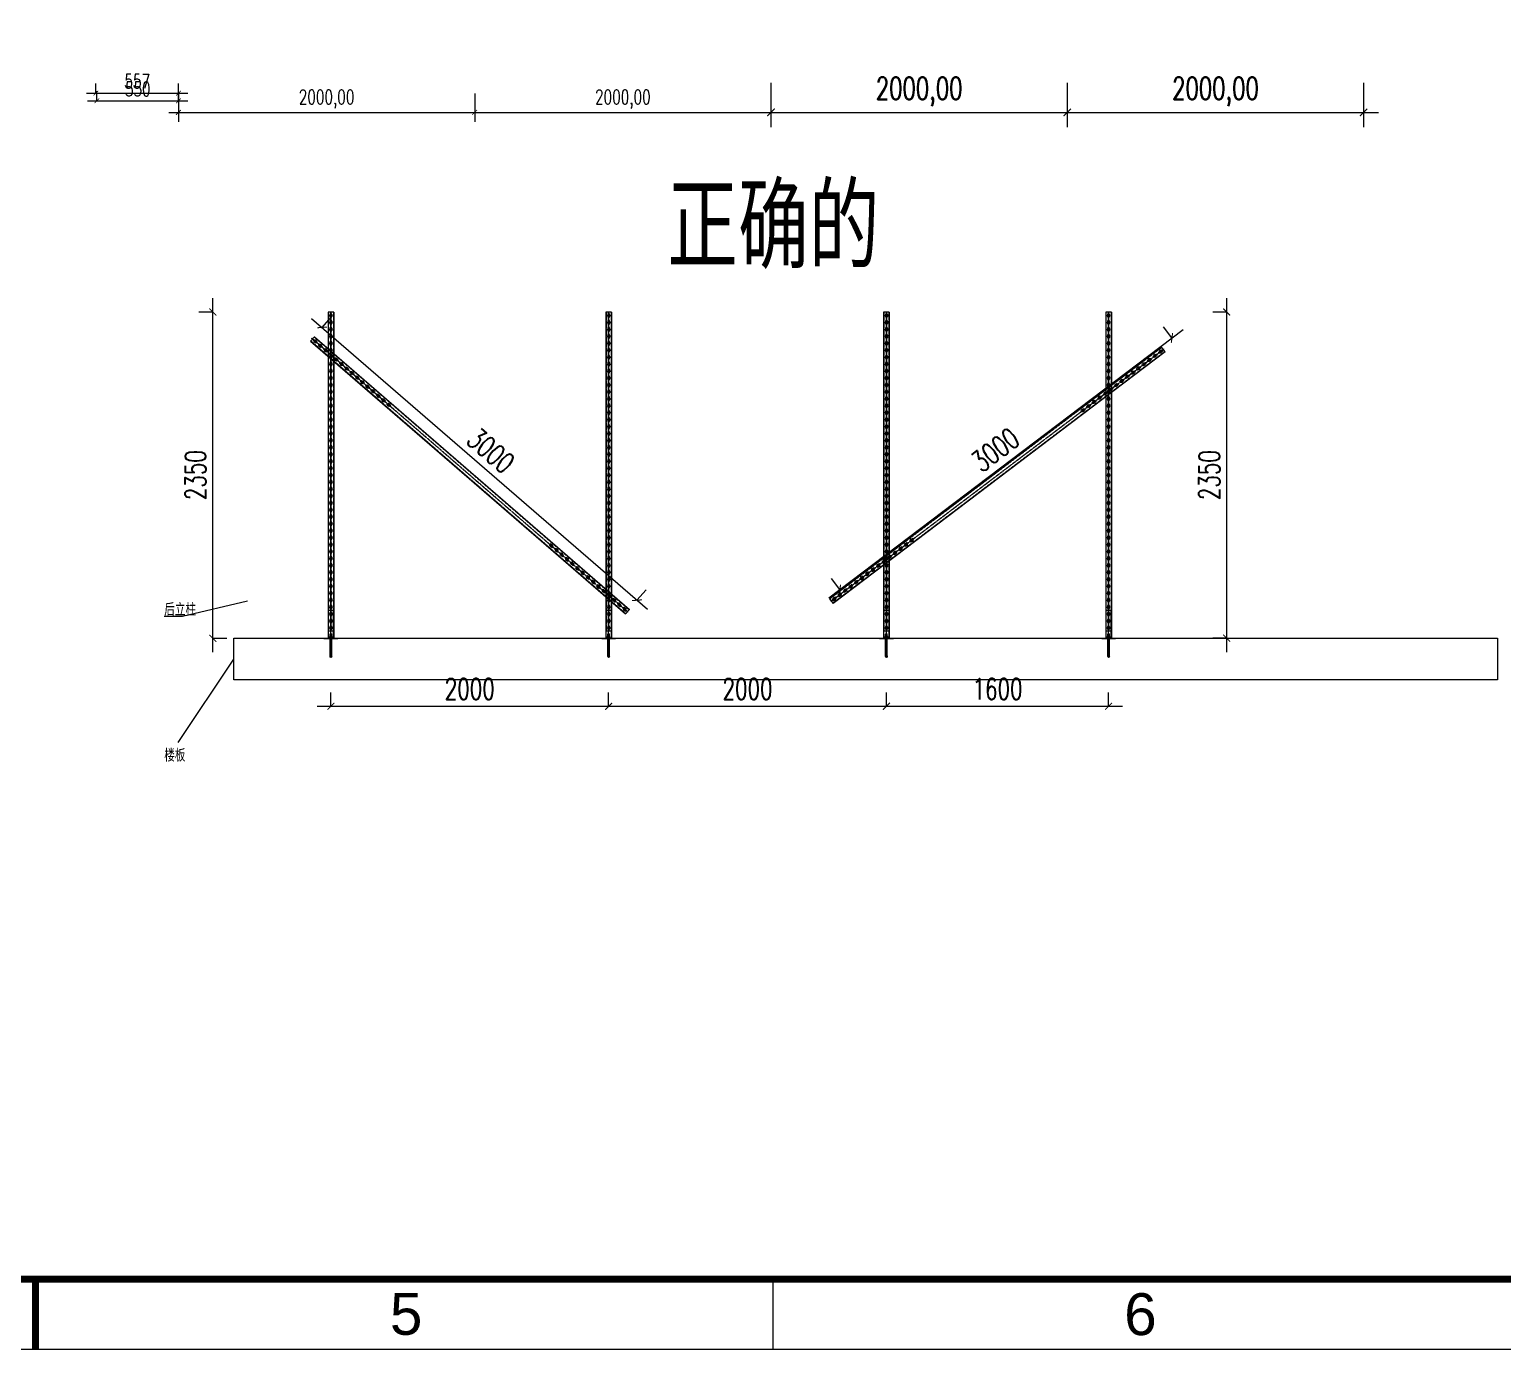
# Model space of a CAD drawing. Header units: millimetres. Extents: x -14454 to 167453, y -24 to 28032.
# Drawn here: x 62370 to 72314, y -24 to 8911 of the extents above; entities that cross this region are included whole.
import ezdxf
from ezdxf.enums import TextEntityAlignment as Align

# ---------------------------------------------------------------- set-up
doc = ezdxf.new("R2010")
doc.units = ezdxf.units.MM
for name, pattern in [('ACAD_ISO02W100', [15, 12, -3]), ('CENTER2', [1.125, 0.75, -0.125, 0.125, -0.125]), ('CENTER8', [6.35, 3.96875, -0.79375, 0.79375, -0.79375]), ('DASH', [0.35, 0.25, -0.1])]:
    doc.linetypes.add(name, pattern=pattern)
doc.layers.add('3中心线层', color=1, linetype='CENTER8', lineweight=0)
for name, color, linetype in [('CY_其它', 7, 'Continuous'), ('CY_备注', 7, 'Continuous'), ('CY_斜撑', 7, 'Continuous'), ('CY_标注', 7, 'Continuous'), ('CY_生产图', 7, 'Continuous'), ('CY_立柱', 16, 'Continuous'), ('中心线', 1, 'CENTER2'), ('粗线', 7, 'Continuous'), ('细线', 3, 'DASH'), ('虚线', 3, 'ACAD_ISO02W100')]:
    doc.layers.add(name, color=color, linetype=linetype)
doc.styles.add('CY_备注', font='', dxfattribs={"width": 0.7, "height": 250})
doc.styles.add('CY_标注', font='romans.shx', dxfattribs={"width": 0.7, "bigfont": 'gbcbig.shx'})
doc.styles.add('图标字体', font='arial.ttf')
doc.styles.add('宋体', font='')
doc.styles.get('CY_备注').set_extended_font_data('SimSun')
doc.styles.get('宋体').set_extended_font_data('SimSun')
doc.dimstyles.new('CY_标注', dxfattribs={"dimscale": 64.166667, "dimtxt": 1.5, "dimasz": 0.5, "dimexe": 1, "dimexo": 1, "dimgap": 0.5, "dimtad": 1, "dimzin": 1, "dimtxsty": 'CY_标注', "dimblk": 'ARCHTICK', "dimcen": -0.025, "dimdle": 1, "dimclrd": 8, "dimclre": 8, "dimclrt": 3, "dimadec": 0, "dimazin": 0, "dimtfac": 1, "dimtix": 1, "dimtmove": 2, "dimatfit": 3, "dimfxl": 0, "dimarcsym": 0})

# ---------------------------------------------------------------- blocks, each defined once
blk = doc.blocks.new('A3图框')
at = {"linetype": 'Continuous'}
blk.add_lwpolyline([(39607.3, 0), (39607.3, 28008), (0, 28008), (0, 0), (39607.3, 0), (39607.3, 28008)], dxfattribs=at)
at = {"const_width": 47.2}
blk.add_lwpolyline([(471.5, 27536.5), (39135.8, 27536.5), (39135.8, 471.5), (471.5, 471.5)], close=True, dxfattribs=at)
at = {"color": 7, "linetype": 'Continuous', "const_width": 47.2}
blk.add_lwpolyline([(19803.6, 471.5), (19803.6, 0)], dxfattribs=at)
at = {"color": 7, "linetype": 'Continuous'}
blk.add_lwpolyline([(24784, 0), (24784, 471.5)], dxfattribs=at)
at = {"color": 7, "linetype": 'Continuous', "style": '图标字体'}
for s, p in [('5', (22305.6, 235.8)), ('6', (27262.4, 235.8))]:
    blk.add_text(s, height=282.9, dxfattribs=at).set_placement(p, align=Align.MIDDLE)
at = {"lineweight": 0, "style": '宋体'}
for tag, p in [('设计单位', (32961.1, 18189.1)), ('设计单位', (33020.4, 13227.8)), ('施工单位', (33068.3, 8061.8)), ('项目编号', (34634.7, 5617.7)), ('图纸名称', (34456.8, 4567.9)), ('编', (35503.9, 3522.5)), ('绘图', (36202.9, 2770.1))]:
    blk.add_attdef(tag, p, '', height=250, dxfattribs=at)
blk = doc.blocks.new('zj61dfqw342')
at = {"layer": '粗线'}
for p, q in [((13, 205), (13, 5)), ((53, 205), (13, 205)), ((53, 205), (53, 5)), ((55, 5), (10, 5))]:
    blk.add_line(p, q, dxfattribs=at)
blk.add_lwpolyline([(-17, 5), (83, 5), (83, 0), (-17, 0)], close=True, dxfattribs=at)
at = {"layer": '虚线', "color": 2, "linetype": 'DASH', "ltscale": 10}
blk.add_line((50, 205), (50, 5), dxfattribs=at)
blk = doc.blocks.new('zj61A$C373D631F')
for p, q in [((0, 0, 0), (0, 2, 0)), ((0, 2, 0), (25, 2, 0)), ((0, 0, 0), (0, 2, 0)), ((0, 2, 0), (25, 2, 0)), ((4, 5, 0), (4, 12, 0)), ((4, 5, 0), (4, 12, 0)), ((6, 13, 0), (19, 13, 0)), ((8, 5, 0), (8, 12, 0)), ((8, 5, 0), (8, 12, 0)), ((17, 5, 0), (17, 12, 0)), ((17, 5, 0), (17, 12, 0)), ((21, 5, 0), (21, 12, 0)), ((21, 5, 0), (21, 12, 0)), ((25, 0, 0), (25, 2, 0)), ((25, 0, 0), (25, 2, 0)), ((0, 0, 0), (25, 0, 0))]:
    blk.add_line(p, q)
at = {"elevation": 0}
blk.add_lwpolyline([(2, 2), (23, 2), (23, 5), (2, 5)], close=True, dxfattribs=at)
blk.add_lwpolyline([(2, 2), (23, 2), (23, 5), (2, 5)], close=True, dxfattribs=at)
for centre, radius, start, end in [((6, 9, 0), 3.97, 55.5615, 124.4385), ((6, 9, 0), 3.97, 55.5624, 124.4393), ((6, 9, 0), 3.97, 235.5615, 304.4385), ((6, 9, 0), 3.97, 235.5624, 304.4393), ((12, -2, 0), 14.8, 72.383, 107.617), ((12, -2, 0), 14.8, 72.383, 107.617), ((12, 20, 0), 14.8, 252.383, 287.617), ((12, 20, 0), 14.8, 252.383, 287.617), ((19, 9, 0), 3.97, 55.5615, 124.4385), ((19, 9, 0), 3.97, 55.5615, 124.4385), ((19, 9, 0), 3.97, 235.5615, 304.4385), ((19, 9, 0), 3.97, 235.5615, 304.4385)]:
    blk.add_arc(centre, radius, start, end)
blk = doc.blocks.new('zj61A$C1FEB24E9')
for p, q in [((69, 65), (70, 67)), ((69, 65), (70, 67)), ((69, -30), (69, 65)), ((69, 65), (81, 65)), ((69, -96), (69, 65)), ((69, 65), (81, 65)), ((69, 7), (81, 7)), ((69, 7), (81, 7)), ((70, 67), (79, 67)), ((70, 67), (70, 7)), ((70, 67), (79, 67)), ((70, 67), (70, 7)), ((79, 67), (81, 65)), ((79, 67), (79, 7)), ((79, 67), (81, 65)), ((79, 67), (79, 7)), ((81, -30), (81, 65)), ((81, -96), (81, 65))]:
    blk.add_line(p, q)
at = {"layer": '3中心线层'}
for q in [(75, -30), (75, -102)]:
    blk.add_line((75, 67), q, dxfattribs=at)
at = {"layer": '粗线'}
blk.add_circle((75, -96), 6, dxfattribs=at)
blk = doc.blocks.new('zj61A$C39D66EDF')
for p, q in [((-8, 7), (8, 7)), ((-8, -7), (9, -7))]:
    blk.add_line(p, q)
for centre, start, end in [((-8, 0), 90, 270), ((8, 0), 270, 90)]:
    blk.add_arc(centre, 7, start, end)
at = {"layer": '中心线', "ltscale": 0.0002}
for p, q in [((-18, 0), (18, 0)), ((0, -13), (0, 13))]:
    blk.add_line(p, q, dxfattribs=at)
blk = doc.blocks.new('*U469')
for p, q in [((-20, 2350), (-20, 50)), ((20, 2350), (-20, 2350)), ((20, 2350), (20, 50)), ((20, 50), (-20, 50))]:
    blk.add_line(p, q)
at = {"layer": '中心线', "ltscale": 0.5}
blk.add_line((0, 2350), (0, 50), dxfattribs=at)
at = {"layer": '虚线'}
for p, q in [((-19, 2350), (-19, 50)), ((18, 2350), (18, 50))]:
    blk.add_line(p, q, dxfattribs=at)
at = {"rotation": 270}
for p in [(0, 2325), (0, 2275), (0, 2225), (0, 2175), (0, 2125), (0, 2075), (0, 2025), (0, 1975), (0, 1925), (0, 1875), (0, 1825), (0, 1775), (0, 1725), (0, 1675), (0, 1625), (0, 1575), (0, 1525), (0, 1475), (0, 1425), (0, 1375), (0, 1325), (0, 1275), (0, 1225), (0, 1175), (0, 1125), (0, 1075), (0, 1025), (0, 975), (0, 925), (0, 875), (0, 825), (0, 775), (0, 725), (0, 675), (0, 625), (0, 575), (0, 525), (0, 475), (0, 425), (0, 375), (0, 325), (0, 275), (0, 225), (0, 175), (0, 125), (0, 75)]:
    blk.add_blockref('zj61A$C39D66EDF', p, dxfattribs=at)
at = {"layer": '粗线'}
for name, p in [('zj61dfqw342', (-33, -5)), ('zj61A$C373D631F', (-12, 0, 0)), ('zj61A$C1FEB24E9', (-75, -36))]:
    blk.add_blockref(name, p, dxfattribs=at)
blk = doc.blocks.new('_ArchTick')
at = {"color": 0, "linetype": 'ByBlock', "const_width": 0.15}
blk.add_lwpolyline([(-0.5, -0.5), (0.5, 0.5)], dxfattribs=at)
blk = doc.blocks.new('*D470')
at = {"layer": 'CY_标注', "color": 8, "lineweight": -2, "transparency": 16777216}
for p, q in [((550, -490), (550, -390)), ((2550, -490), (2550, -390)), ((450, -490), (2650, -490))]:
    blk.add_line(p, q, dxfattribs=at)
at = {"layer": 'Defpoints', "color": 0, "transparency": 16777216}
for p in [(550, -500), (2550, -490), (2550, -500)]:
    blk.add_point(p, dxfattribs=at)
at = {"layer": 'CY_标注', "color": 8, "lineweight": -2, "transparency": 16777216, "xscale": 50, "yscale": 50, "zscale": 50, "rotation": 180}
blk.add_blockref('_ArchTick', (550, -490), dxfattribs=at)
at = {"layer": 'CY_标注', "color": 8, "lineweight": -2, "transparency": 16777216, "xscale": 50, "yscale": 50, "zscale": 50}
blk.add_blockref('_ArchTick', (2550, -490), dxfattribs=at)
at = {"layer": 'CY_标注', "color": 3, "transparency": 16777216, "insert": (1550, -365), "char_height": 150, "attachment_point": 5, "style": 'CY_标注'}
blk.add_mtext('2000', dxfattribs=at)
blk = doc.blocks.new('*D471')
at = {"layer": 'CY_标注', "color": 8, "lineweight": -2, "transparency": 16777216}
for p, q in [((2550, -490), (2550, -390)), ((4550, -490), (4550, -390)), ((2450, -490), (4650, -490))]:
    blk.add_line(p, q, dxfattribs=at)
at = {"layer": 'Defpoints', "color": 0, "transparency": 16777216}
for p in [(2550, -500), (4550, -490), (4550, -500)]:
    blk.add_point(p, dxfattribs=at)
at = {"layer": 'CY_标注', "color": 8, "lineweight": -2, "transparency": 16777216, "xscale": 50, "yscale": 50, "zscale": 50, "rotation": 180}
blk.add_blockref('_ArchTick', (2550, -490), dxfattribs=at)
at = {"layer": 'CY_标注', "color": 8, "lineweight": -2, "transparency": 16777216, "xscale": 50, "yscale": 50, "zscale": 50}
blk.add_blockref('_ArchTick', (4550, -490), dxfattribs=at)
at = {"layer": 'CY_标注', "color": 3, "transparency": 16777216, "insert": (3550, -365), "char_height": 150, "attachment_point": 5, "style": 'CY_标注'}
blk.add_mtext('2000', dxfattribs=at)
blk = doc.blocks.new('*D472')
at = {"layer": 'CY_标注', "color": 8, "lineweight": -2, "transparency": 16777216}
for p, q in [((4550, -490), (4550, -390)), ((6150, -490), (6150, -390)), ((4450, -490), (6250, -490))]:
    blk.add_line(p, q, dxfattribs=at)
at = {"layer": 'Defpoints', "color": 0, "transparency": 16777216}
for p in [(4550, -500), (6150, -490), (6150, -500)]:
    blk.add_point(p, dxfattribs=at)
at = {"layer": 'CY_标注', "color": 8, "lineweight": -2, "transparency": 16777216, "xscale": 50, "yscale": 50, "zscale": 50, "rotation": 180}
blk.add_blockref('_ArchTick', (4550, -490), dxfattribs=at)
at = {"layer": 'CY_标注', "color": 8, "lineweight": -2, "transparency": 16777216, "xscale": 50, "yscale": 50, "zscale": 50}
blk.add_blockref('_ArchTick', (6150, -490), dxfattribs=at)
at = {"layer": 'CY_标注', "color": 3, "transparency": 16777216, "insert": (5350, -365), "char_height": 150, "attachment_point": 5, "style": 'CY_标注'}
blk.add_mtext('1600', dxfattribs=at)
blk = doc.blocks.new('*D473')
at = {"layer": 'CY_标注', "color": 8, "lineweight": -2, "transparency": 16777216}
for p, q in [((-300, -100), (-300, 2450)), ((-300, 2350), (-400, 2350)), ((-300, 0), (-200, 0))]:
    blk.add_line(p, q, dxfattribs=at)
at = {"layer": 'Defpoints', "color": 0, "transparency": 16777216}
for p in [(-300, 2350), (-300, 2350), (-300, 0)]:
    blk.add_point(p, dxfattribs=at)
at = {"layer": 'CY_标注', "color": 8, "lineweight": -2, "transparency": 16777216, "xscale": 50, "yscale": 50, "zscale": 50}
for p, rotation in [((-300, 2350), 90), ((-300, 0), 270)]:
    blk.add_blockref('_ArchTick', p, dxfattribs=dict(at, rotation=rotation))
at = {"layer": 'CY_标注', "color": 3, "transparency": 16777216, "insert": (-425, 1175), "char_height": 150, "attachment_point": 5, "rotation": 90, "style": 'CY_标注'}
blk.add_mtext('2350', dxfattribs=at)
blk = doc.blocks.new('*D474')
at = {"layer": 'CY_标注', "color": 8, "lineweight": -2, "transparency": 16777216}
for p, q in [((7000, -100), (7000, 2450)), ((7000, 2350), (6900, 2350)), ((7000, 0), (6900, 0))]:
    blk.add_line(p, q, dxfattribs=at)
at = {"layer": 'Defpoints', "color": 0, "transparency": 16777216}
for p in [(7000, 2350), (7000, 2350), (7000, 0)]:
    blk.add_point(p, dxfattribs=at)
at = {"layer": 'CY_标注', "color": 8, "lineweight": -2, "transparency": 16777216, "xscale": 50, "yscale": 50, "zscale": 50}
for p, rotation in [((7000, 2350), 90), ((7000, 0), 270)]:
    blk.add_blockref('_ArchTick', p, dxfattribs=dict(at, rotation=rotation))
at = {"layer": 'CY_标注', "color": 3, "transparency": 16777216, "insert": (6875, 1175), "char_height": 150, "attachment_point": 5, "rotation": 90, "style": 'CY_标注'}
blk.add_mtext('2350', dxfattribs=at)
blk = doc.blocks.new('*U450')
blk.add_blockref('zj61A$C39D66EDF', (0, 0))
blk = doc.blocks.new('*U451')
at = {"color": 0, "linetype": 'ByBlock', "lineweight": -2}
for p in [(0, 0), (50, 0), (100, 0), (150, 0), (200, 0), (250, 0), (300, 0), (350, 0), (400, 0), (450, 0), (500, 0), (550, 0), (600, 0), (650, 0), (700, 0)]:
    blk.add_blockref('*U450', p, dxfattribs=at)
blk = doc.blocks.new('*U452')
blk.add_blockref('zj61A$C39D66EDF', (0, 0))
blk = doc.blocks.new('*U453')
at = {"color": 0, "linetype": 'ByBlock', "lineweight": -2}
for p in [(0, 0), (50, 0), (100, 0), (150, 0), (200, 0), (250, 0), (300, 0), (350, 0), (400, 0), (450, 0), (500, 0), (550, 0), (600, 0), (650, 0), (700, 0)]:
    blk.add_blockref('*U452', p, dxfattribs=at)
blk = doc.blocks.new('CY支架间背拉')
at = {"layer": '中心线'}
blk.add_line((-1506, 0), (1506, 0), dxfattribs=at)
at = {"layer": '粗线'}
for p, q in [((-1502, 21), (-1502, -21)), ((1498, 21), (-1502, 21)), ((1498, -21), (1498, 21)), ((1498, -21), (-1502, -21))]:
    blk.add_line(p, q, dxfattribs=at)
at = {"layer": '细线'}
for p, q in [((1498, 19), (-1502, 19)), ((1498, -19), (-1502, -19))]:
    blk.add_line(p, q, dxfattribs=at)
blk.add_blockref('*U451', (-1476, 0))
at = {"xscale": -1}
blk.add_blockref('*U453', (1473, 0), dxfattribs=at)
blk = doc.blocks.new('*D475')
at = {"layer": 'CY_标注', "color": 8, "lineweight": -2, "transparency": 16777216}
for p, q in [((411, 2304), (2830, 209)), ((487, 2239), (552, 2314)), ((2754, 274), (2820, 350))]:
    blk.add_line(p, q, dxfattribs=at)
at = {"layer": 'Defpoints', "color": 0, "transparency": 16777216}
for p in [(482, 2233), (2749, 268), (2754, 274)]:
    blk.add_point(p, dxfattribs=at)
at = {"layer": 'CY_标注', "color": 8, "lineweight": -2, "transparency": 16777216, "xscale": 50, "yscale": 50, "zscale": 50}
for p, rotation in [((487, 2239), 139.0938680469011), ((2754, 274), 319.0938680469011)]:
    blk.add_blockref('_ArchTick', p, dxfattribs=dict(at, rotation=rotation))
at = {"layer": 'CY_标注', "color": 3, "transparency": 16777216, "insert": (1702, 1351), "char_height": 150, "attachment_point": 5, "rotation": 319.0939, "style": 'CY_标注'}
blk.add_mtext('3000', dxfattribs=at)
blk = doc.blocks.new('*D476')
at = {"layer": 'CY_标注', "color": 8, "lineweight": -2, "transparency": 16777216}
for p, q in [((6606, 2163), (6546, 2243)), ((4136, 290), (6686, 2223)), ((4215, 351), (4155, 431))]:
    blk.add_line(p, q, dxfattribs=at)
at = {"layer": 'Defpoints', "color": 0, "transparency": 16777216}
for p in [(6606, 2163), (6611, 2157), (4220, 344)]:
    blk.add_point(p, dxfattribs=at)
at = {"layer": 'CY_标注', "color": 8, "lineweight": -2, "transparency": 16777216, "xscale": 50, "yscale": 50, "zscale": 50}
for p, rotation in [((6606, 2163), 37.16236571809322), ((4215, 351), 217.1623657180932)]:
    blk.add_blockref('_ArchTick', p, dxfattribs=dict(at, rotation=rotation))
at = {"layer": 'CY_标注', "color": 3, "transparency": 16777216, "insert": (5335, 1357), "char_height": 150, "attachment_point": 5, "rotation": 37.1624, "style": 'CY_标注'}
blk.add_mtext('3000', dxfattribs=at)
blk = doc.blocks.new('*D477')
at = {"layer": 'CY_标注', "color": 8, "lineweight": -2, "transparency": 16777216}
for p, q in [((411, 2304), (2830, 209)), ((487, 2239), (552, 2314)), ((2754, 274), (2820, 350))]:
    blk.add_line(p, q, dxfattribs=at)
at = {"layer": 'Defpoints', "color": 0, "transparency": 16777216}
for p in [(482, 2233), (2749, 268), (2754, 274)]:
    blk.add_point(p, dxfattribs=at)
at = {"layer": 'CY_标注', "color": 8, "lineweight": -2, "transparency": 16777216, "xscale": 50, "yscale": 50, "zscale": 50}
for p, rotation in [((487, 2239), 139.0938680469011), ((2754, 274), 319.0938680469011)]:
    blk.add_blockref('_ArchTick', p, dxfattribs=dict(at, rotation=rotation))
at = {"layer": 'CY_标注', "color": 3, "transparency": 16777216, "insert": (1702, 1351), "char_height": 150, "attachment_point": 5, "rotation": 319.0939, "style": 'CY_标注'}
blk.add_mtext('3000', dxfattribs=at)
blk = doc.blocks.new('*D656')
at = {"layer": 'CY_标注', "color": 8, "lineweight": -2, "transparency": 16777216}
for p, q in [((62825.8, 8429.2), (62825.8, 8493.4)), ((63375.8, 8429.2), (63375.8, 8493.4)), ((62761.6, 8429.2), (63440, 8429.2))]:
    blk.add_line(p, q, dxfattribs=at)
at = {"layer": 'Defpoints', "color": 0, "transparency": 16777216}
for p in [(62825.8, 8419.2), (63375.8, 8429.2), (63375.8, 8419.2)]:
    blk.add_point(p, dxfattribs=at)
at = {"layer": 'CY_标注', "color": 8, "lineweight": -2, "transparency": 16777216, "xscale": 32.08333333333333, "yscale": 32.08333333333333, "zscale": 32.08333333333333, "rotation": 180}
blk.add_blockref('_ArchTick', (62825.8, 8429.2), dxfattribs=at)
at = {"layer": 'CY_标注', "color": 8, "lineweight": -2, "transparency": 16777216, "xscale": 32.08333333333333, "yscale": 32.08333333333333, "zscale": 32.08333333333333}
blk.add_blockref('_ArchTick', (63375.8, 8429.2), dxfattribs=at)
at = {"layer": 'CY_标注', "color": 3, "transparency": 16777216, "insert": (63100.8, 8509.5), "char_height": 96.25, "attachment_point": 5, "style": 'CY_标注'}
blk.add_mtext('550', dxfattribs=at)
blk = doc.blocks.new('*D658')
at = {"layer": 'CY_标注', "color": 8, "lineweight": -2, "transparency": 16777216}
for p, q in [((62754.6, 8481.2), (63440, 8481.2)), ((62818.8, 8481.2), (62818.8, 8545.4)), ((63375.8, 8481.2), (63375.8, 8545.4))]:
    blk.add_line(p, q, dxfattribs=at)
at = {"layer": 'Defpoints', "color": 0, "transparency": 16777216}
for p in [(62818.8, 8471.2), (63375.8, 8481.2), (63375.8, 8471.2)]:
    blk.add_point(p, dxfattribs=at)
at = {"layer": 'CY_标注', "color": 8, "lineweight": -2, "transparency": 16777216, "xscale": 32.08333333333333, "yscale": 32.08333333333333, "zscale": 32.08333333333333, "rotation": 180}
blk.add_blockref('_ArchTick', (62818.8, 8481.2), dxfattribs=at)
at = {"layer": 'CY_标注', "color": 8, "lineweight": -2, "transparency": 16777216, "xscale": 32.08333333333333, "yscale": 32.08333333333333, "zscale": 32.08333333333333}
blk.add_blockref('_ArchTick', (63375.8, 8481.2), dxfattribs=at)
at = {"layer": 'CY_标注', "color": 3, "transparency": 16777216, "insert": (63097.3, 8561.5), "char_height": 96.25, "attachment_point": 5, "style": 'CY_标注'}
blk.add_mtext('557', dxfattribs=at)
blk = doc.blocks.new('*D660')
at = {"layer": 'CY_标注', "color": 8, "lineweight": -2, "transparency": 16777216}
for p, q in [((63375.8, 8479.6), (63375.8, 8287.1)), ((65375.8, 8479.6), (65375.8, 8287.1)), ((63311.6, 8351.2), (65440, 8351.2))]:
    blk.add_line(p, q, dxfattribs=at)
at = {"layer": 'Defpoints', "color": 0, "transparency": 16777216}
for p in [(63375.8, 8851.2), (65375.8, 8851.2), (65375.8, 8351.2)]:
    blk.add_point(p, dxfattribs=at)
at = {"layer": 'CY_标注', "color": 8, "lineweight": -2, "transparency": 16777216, "xscale": 32.08333333333333, "yscale": 32.08333333333333, "zscale": 32.08333333333333, "rotation": 180}
blk.add_blockref('_ArchTick', (63375.8, 8351.2), dxfattribs=at)
at = {"layer": 'CY_标注', "color": 8, "lineweight": -2, "transparency": 16777216, "xscale": 32.08333333333333, "yscale": 32.08333333333333, "zscale": 32.08333333333333}
blk.add_blockref('_ArchTick', (65375.8, 8351.2), dxfattribs=at)
at = {"layer": 'CY_标注', "color": 3, "transparency": 16777216, "insert": (64375.8, 8440.6), "char_height": 96.25, "attachment_point": 5, "style": 'CY_标注'}
blk.add_mtext('2000,00', dxfattribs=at)
blk = doc.blocks.new('*D661')
at = {"layer": 'CY_标注', "color": 8, "lineweight": -2, "transparency": 16777216}
for p, q in [((65375.8, 8479.6), (65375.8, 8287.1)), ((67375.8, 8479.6), (67375.8, 8287.1)), ((65311.6, 8351.2), (67440, 8351.2))]:
    blk.add_line(p, q, dxfattribs=at)
at = {"layer": 'Defpoints', "color": 0, "transparency": 16777216}
for p in [(65375.8, 8851.2), (67375.8, 8851.2), (67375.8, 8351.2)]:
    blk.add_point(p, dxfattribs=at)
at = {"layer": 'CY_标注', "color": 8, "lineweight": -2, "transparency": 16777216, "xscale": 32.08333333333333, "yscale": 32.08333333333333, "zscale": 32.08333333333333, "rotation": 180}
blk.add_blockref('_ArchTick', (65375.8, 8351.2), dxfattribs=at)
at = {"layer": 'CY_标注', "color": 8, "lineweight": -2, "transparency": 16777216, "xscale": 32.08333333333333, "yscale": 32.08333333333333, "zscale": 32.08333333333333}
blk.add_blockref('_ArchTick', (67375.8, 8351.2), dxfattribs=at)
at = {"layer": 'CY_标注', "color": 3, "transparency": 16777216, "insert": (66375.8, 8440.6), "char_height": 96.25, "attachment_point": 5, "style": 'CY_标注'}
blk.add_mtext('2000,00', dxfattribs=at)
blk = doc.blocks.new('*D669')
at = {"color": 8, "lineweight": -2, "transparency": 16777216}
for p, q in [((67375.8, 8551.2), (67375.8, 8251.2)), ((69375.8, 8551.2), (69375.8, 8251.2)), ((67275.8, 8351.2), (69475.8, 8351.2))]:
    blk.add_line(p, q, dxfattribs=at)
at = {"layer": 'Defpoints', "color": 0, "transparency": 16777216}
for p in [(67375.8, 8851.2), (69375.8, 8851.2), (69375.8, 8351.2)]:
    blk.add_point(p, dxfattribs=at)
at = {"color": 8, "lineweight": -2, "transparency": 16777216, "xscale": 50, "yscale": 50, "zscale": 50, "rotation": 180}
blk.add_blockref('_ArchTick', (67375.8, 8351.2), dxfattribs=at)
at = {"color": 8, "lineweight": -2, "transparency": 16777216, "xscale": 50, "yscale": 50, "zscale": 50}
blk.add_blockref('_ArchTick', (69375.8, 8351.2), dxfattribs=at)
at = {"color": 3, "transparency": 16777216, "insert": (68375.8, 8490.5), "char_height": 150, "attachment_point": 5, "style": 'CY_标注'}
blk.add_mtext('2000,00', dxfattribs=at)
blk = doc.blocks.new('*D670')
at = {"color": 8, "lineweight": -2, "transparency": 16777216}
for p, q in [((69375.8, 8551.2), (69375.8, 8251.2)), ((71375.8, 8551.2), (71375.8, 8251.2)), ((69275.8, 8351.2), (71475.8, 8351.2))]:
    blk.add_line(p, q, dxfattribs=at)
at = {"layer": 'Defpoints', "color": 0, "transparency": 16777216}
for p in [(69375.8, 8851.2), (71375.8, 8851.2), (71375.8, 8351.2)]:
    blk.add_point(p, dxfattribs=at)
at = {"color": 8, "lineweight": -2, "transparency": 16777216, "xscale": 50, "yscale": 50, "zscale": 50, "rotation": 180}
blk.add_blockref('_ArchTick', (69375.8, 8351.2), dxfattribs=at)
at = {"color": 8, "lineweight": -2, "transparency": 16777216, "xscale": 50, "yscale": 50, "zscale": 50}
blk.add_blockref('_ArchTick', (71375.8, 8351.2), dxfattribs=at)
at = {"color": 3, "transparency": 16777216, "insert": (70375.8, 8490.5), "char_height": 150, "attachment_point": 5, "style": 'CY_标注'}
blk.add_mtext('2000,00', dxfattribs=at)
blk = doc.blocks.new('后立柱')
at = {"layer": 'CY_其它'}
blk.add_lwpolyline([(-150, 0), (8950, 0), (8950, -300), (-150, -300), (-150, 0)], dxfattribs=at)
at = {"layer": 'CY_标注'}
for p, q in [((-518, 160), (-50, 270)), ((-650, 160), (-518, 160)), ((-550, -750), (-150, -150))]:
    blk.add_line(p, q, dxfattribs=at)
at = {"layer": 'CY_立柱'}
for p, q in [((550, 0), (550, 2350)), ((2550, 0), (2550, 2350)), ((4550, 0), (4550, 2350)), ((6150, 0), (6150, 2350))]:
    blk.add_line(p, q, dxfattribs=at)
at = {"layer": 'CY_斜撑'}
for p, rotation in [((1550, 1175), 139.0938680469011), ((1550, 1175), 139.0938680469011), ((5350, 1175), 37.16236571809321)]:
    blk.add_blockref('CY支架间背拉', p, dxfattribs=dict(at, rotation=rotation))
at = {"layer": 'CY_立柱'}
for p in [(550, 0), (2550, 0), (4550, 0), (6150, 0), (6150, 0)]:
    blk.add_blockref('*U469', p, dxfattribs=at)
at = {"layer": 'CY_备注', "color": 2, "insert": (-650, 250), "char_height": 80, "attachment_point": 1, "style": 'CY_备注'}
blk.add_mtext('后立柱', dxfattribs=at)
at = {"layer": 'CY_备注', "insert": (-650, -800), "char_height": 80, "attachment_point": 1, "style": 'CY_备注'}
blk.add_mtext('楼板', dxfattribs=at)
at = {"layer": 'CY_标注'}
for p1, p2, distance, text, picture, middle in [((-300, 0), (-300, 2350), 0, '2350', '*D473', (-425, 1175)), ((7000, 0), (7000, 2350), 0, '2350', '*D474', (6875, 1175)), ((481.807, 2232.811), (2749.157, 268.346), 7.558, '3000', '*D475', (1702.284, 1350.763)), ((481.807, 2232.811), (2749.157, 268.346), 7.558, '3000', '*D477', (1702.284, 1350.763)), ((4220.092, 344.465), (6610.872, 2156.692), 7.969, '3000', '*D476', (5335.159, 1356.545)), ((550, -500), (2550, -500), 10, '2000', '*D470', (1550, -365)), ((2550, -500), (4550, -500), 10, '2000', '*D471', (3550, -365)), ((4550, -500), (6150, -500), 10, '1600', '*D472', (5350, -365))]:
    dim = blk.add_aligned_dim(p1=p1, p2=p2, distance=distance, text=text, dimstyle='CY_标注', dxfattribs=at)
    dim.commit()
    dim.dimension.update_dxf_attribs({"geometry": picture, "text_midpoint": middle})

msp = doc.modelspace()

# ---------------------------------------------------------------- block references
msp.add_blockref('A3图框', (42607.297, 0, 14.985))
at = {"layer": 'CY_生产图', "xscale": 0.9375, "yscale": 0.9375, "zscale": 0.9375}
msp.add_blockref('后立柱', (63889.297, 4800, 14.985), dxfattribs=at)

# ---------------------------------------------------------------- texts
at = {"style": 'CY_备注', "width": 0.7}
msp.add_text('正确的', height=500, dxfattribs=at).set_placement((66675.856, 7348.542))

# ---------------------------------------------------------------- dimensions: what is measured, and where the dimension line sits
for p1, p2, picture, middle in [((67375.794, 8851.249), (69375.794, 8851.249), '*D669', (68375.794, 8490.535)), ((69375.794, 8851.249), (71375.794, 8851.249), '*D670', (70375.794, 8490.535))]:
    dim = msp.add_aligned_dim(p1=p1, p2=p2, distance=-500, dimstyle='CY_标注', override={"dimscale": 100})
    dim.commit()
    dim.dimension.update_dxf_attribs({"geometry": picture, "text_midpoint": middle})
at = {"layer": 'CY_标注'}
for base, p1, p2, picture, middle in [((65375.794, 8351.249), (63375.794, 8851.249), (65375.794, 8851.249), '*D660', (64375.794, 8440.624)), ((67375.794, 8351.249), (65375.794, 8851.249), (67375.794, 8851.249), '*D661', (66375.794, 8440.624))]:
    dim = msp.add_linear_dim(base=base, p1=p1, p2=p2, dimstyle='CY_标注', dxfattribs=at)
    dim.commit()
    dim.dimension.update_dxf_attribs({"geometry": picture, "text_midpoint": middle})
for p1, p2, text, picture, middle in [((62818.794, 8471.249), (63375.794, 8471.249), '557', '*D658', (63097.294, 8561.458)), ((62825.794, 8419.249), (63375.794, 8419.249), '550', '*D656', (63100.794, 8509.458))]:
    dim = msp.add_aligned_dim(p1=p1, p2=p2, distance=10, text=text, dimstyle='CY_标注', dxfattribs=at)
    dim.commit()
    dim.dimension.update_dxf_attribs({"geometry": picture, "text_midpoint": middle})

doc.saveas('drawing.dxf')
